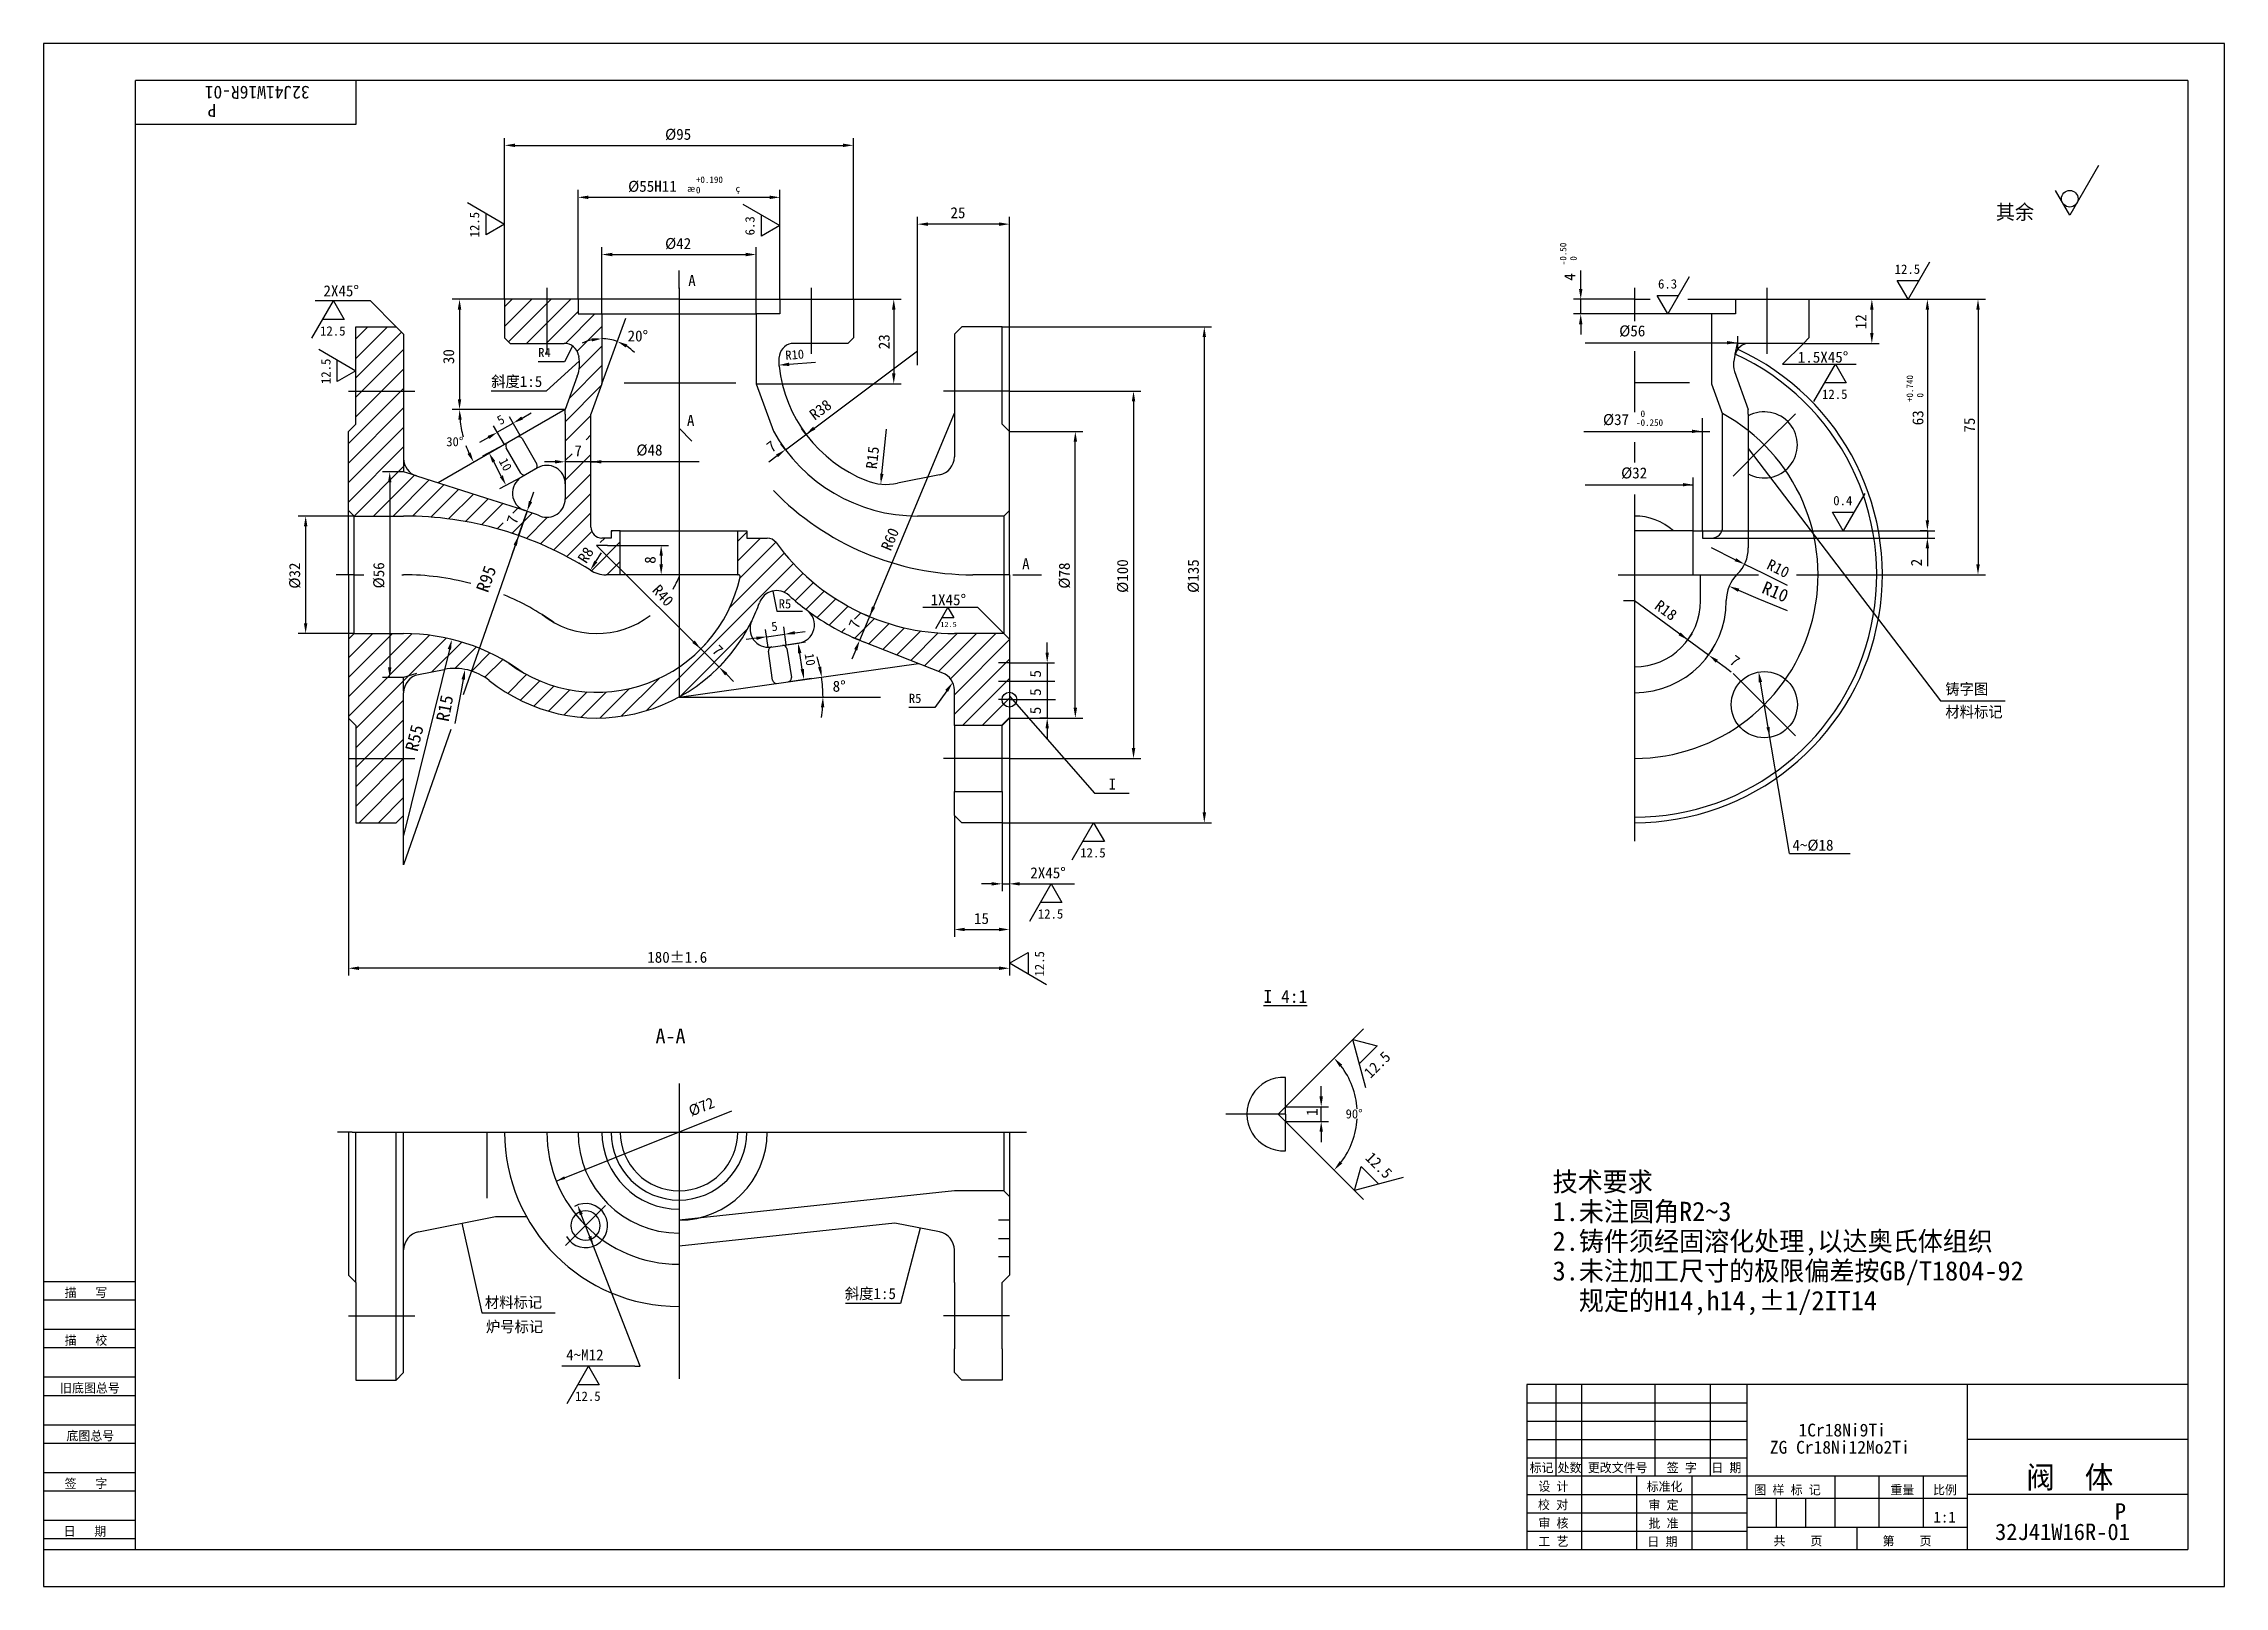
# Model space of a CAD drawing. Header units: metres. Extents: x 0 to 594, y 0 to 420.
import ezdxf

# ---------------------------------------------------------------- set-up
doc = ezdxf.new("R2010")
doc.units = ezdxf.units.M
for name, color, linetype in [('B', 3, 'Continuous'), ('C', 6, 'Continuous'), ('D', 1, 'Continuous'), ('FL', 5, 'Continuous'), ('HA', 5, 'Continuous'), ('T', 7, 'Continuous'), ('TL', 4, 'Continuous')]:
    doc.layers.add(name, color=color, linetype=linetype)

# ---------------------------------------------------------------- blocks, each defined once
blk = doc.blocks.new('TUKUN2')
at = {"layer": 'FL'}
for p, q in [((0, 420), (0, 0)), ((594, 420), (0, 420)), ((594, 0), (594, 420)), ((0, 78), (25, 78)), ((0, 70), (25, 70)), ((0, 65), (25, 65)), ((0, 57), (25, 57)), ((412, 30), (412, 55)), ((419, 10), (419, 55)), ((439, 30), (439, 55)), ((454, 30), (454, 55)), ((0, 52), (25, 52)), ((404, 50), (464, 50)), ((0, 44), (25, 44)), ((404, 45), (464, 45)), ((0, 39), (25, 39)), ((404, 40), (464, 40)), ((0, 31), (25, 31)), ((404, 35), (464, 35)), ((449, 10), (449, 30)), ((0, 26), (25, 26)), ((404, 25), (464, 25)), ((0, 18), (25, 18)), ((404, 20), (464, 20)), ((0, 13), (25, 13)), ((404, 15), (464, 15)), ((0, 0), (594, 0))]:
    blk.add_line(p, q, dxfattribs=at)
at = {"layer": 'TL'}
for p, q in [((25, 10), (25, 410)), ((584, 410), (25, 410)), ((85, 410), (85, 398)), ((584, 410), (584, 10)), ((85, 398), (25, 398)), ((0, 83), (25, 83)), ((404, 55), (404, 10)), ((584, 55), (404, 55)), ((464, 10), (464, 55)), ((524, 10), (524, 55)), ((584, 40), (524, 40)), ((524, 30), (404, 30)), ((434, 10), (434, 30)), ((488, 16), (488, 30)), ((500, 16), (500, 30)), ((512, 16), (512, 30)), ((464, 24), (524, 24)), ((472, 16), (472, 24)), ((480, 16), (480, 24)), ((584, 25), (524, 25)), ((524, 16), (464, 16)), ((494, 10), (494, 16)), ((0, 10), (584, 10))]:
    blk.add_line(p, q, dxfattribs=at)
at = {"layer": 'T'}
for s, p in [('描   写', (5.74, 78.76)), ('描   校', (5.74, 65.76)), ('旧底图总号', (4.49, 52.76)), ('底图总号', (6.22, 39.76)), ('标记', (404.75, 31.07)), ('处数', (412.38, 31.07)), ('更改文件号', (420.61, 31.07)), ('签 字', (442.1, 31.07)), ('日 期', (454.23, 31.07)), ('签   字', (5.74, 26.76)), ('校 对', (407.05, 20.99)), ('设 计', (407.14, 25.99)), ('标准化', (436.65, 25.93)), ('审 定', (437.13, 20.93)), ('图 样 标 记', (465.95, 25.04)), ('重量', (503.03, 25.04)), ('比例', (514.64, 25.04)), ('审 核', (407.14, 15.99)), ('批 准', (437.13, 15.93)), ('日   期', (5.45, 13.76)), ('工 艺', (407.14, 10.99)), ('日 期', (436.84, 10.93)), ('共    页', (471.18, 11.13)), ('第    页', (500.9, 11.13))]:
    blk.add_text(s, height=2.5, dxfattribs=at).set_placement(p)

msp = doc.modelspace()

# ---------------------------------------------------------------- linework, layer by layer
for p, q in [((125.57, 343), (132.97, 350.4)), ((125.57, 348.31), (127.66, 350.4)), ((126.67, 338.8), (138.27, 350.4)), ((131.57, 338.4), (143.57, 350.4)), ((136.88, 338.4), (145.57, 347.09)), ((142.16, 338.39), (150.18, 346.4)), ((85.07, 334.32), (93.65, 342.9)), ((85.07, 339.63), (88.34, 342.9)), ((85.07, 329.02), (97.51, 341.46)), ((145.33, 336.25), (152.07, 342.99)), ((85.07, 323.72), (98.07, 336.72)), ((145.87, 331.49), (152.07, 337.68)), ((85.07, 318.41), (98.07, 331.41)), ((142.07, 317.08), (151.88, 326.89)), ((143.2, 323.51), (152.07, 332.38)), ((83.07, 311.11), (98.07, 326.11)), ((83.07, 305.81), (98.07, 320.81)), ((83.07, 300.5), (98.07, 315.5)), ((142.07, 311.77), (149.07, 318.77)), ((83.07, 295.2), (98.07, 310.2)), ((147.75, 312.15), (149.07, 313.47)), ((84.57, 291.4), (98.41, 305.24)), ((142.07, 306.47), (143.93, 308.33)), ((142.07, 301.17), (149.07, 308.17)), ((89.88, 291.4), (100.99, 302.52)), ((95.18, 291.4), (104.99, 301.21)), ((100.45, 291.37), (109.01, 299.93)), ((105.5, 291.11), (113.04, 298.66)), ((110.3, 290.61), (117.07, 297.38)), ((135.31, 283.8), (149.07, 297.56)), ((142.06, 295.86), (149.07, 302.86)), ((114.89, 289.9), (121.1, 296.1)), ((119.3, 289), (125.12, 294.83)), ((127.6, 286.7), (133.1, 292.2)), ((127.8, 292.21), (129.15, 293.55)), ((138.96, 282.15), (149.07, 292.26)), ((123.53, 287.93), (125.15, 289.55)), ((131.52, 285.32), (137.25, 291.05)), ((142.49, 280.38), (149.32, 287.2)), ((151.58, 284.17), (152.82, 285.4)), ((154.57, 287.15), (154.82, 287.4)), ((189.07, 284.53), (191.57, 287.03)), ((189.07, 279.22), (195.25, 285.4)), ((149.2, 276.48), (157.07, 284.35)), ((186.84, 266.39), (201.73, 281.28)), ((189.63, 274.49), (199.42, 284.27)), ((145.9, 278.48), (146.03, 278.62)), ((153.43, 275.4), (157.07, 279.04)), ((164.14, 238.38), (204.21, 278.46)), ((201.71, 270.66), (206.85, 275.8)), ((204.7, 268.34), (209.66, 273.3)), ((207.64, 265.97), (212.64, 270.98)), ((210.73, 263.77), (215.79, 268.82)), ((213.99, 261.72), (219.12, 266.85)), ((220.88, 263.31), (222.63, 265.06)), ((220.99, 258.12), (226.35, 263.47)), ((224.76, 256.58), (230.28, 262.1)), ((83.07, 247.47), (95, 259.4)), ((83.07, 252.77), (89.7, 259.4)), ((83.07, 242.17), (100.26, 259.36)), ((83.07, 236.86), (105.15, 258.95)), ((85.07, 233.56), (109.67, 258.16)), ((105.75, 248.94), (113.89, 257.08)), ((112.01, 249.9), (117.84, 255.73)), ((173.26, 242.21), (191.84, 260.78)), ((217.4, 259.83), (218.35, 260.77)), ((228.56, 255.08), (234.45, 260.97)), ((232.37, 253.58), (238.9, 260.11)), ((236.17, 252.08), (243.66, 259.57)), ((239.98, 250.59), (248.8, 259.4)), ((243.78, 249.09), (254.1, 259.4)), ((247.04, 247.04), (259.4, 259.4)), ((248.07, 242.76), (263.07, 257.76)), ((116.6, 249.18), (121.55, 254.14)), ((120.2, 247.48), (125.05, 252.33)), ((128.27, 250.24), (128.34, 250.32)), ((248.07, 237.46), (263.07, 252.46)), ((126.44, 243.11), (131.57, 248.24)), ((129.87, 241.24), (135.15, 246.52)), ((133.55, 239.62), (139.05, 245.12)), ((137.51, 238.27), (143.32, 244.08)), ((151.56, 236.41), (159.56, 244.41)), ((157.33, 236.88), (167.65, 247.2)), ((250.31, 234.4), (263.07, 247.16)), ((85.07, 228.26), (98.07, 241.26)), ((141.79, 237.24), (148.03, 243.49)), ((146.44, 236.59), (153.34, 243.49)), ((255.62, 234.4), (263.07, 241.85)), ((85.07, 222.95), (98.07, 235.95)), ((260.92, 234.4), (263.07, 236.55)), ((85.07, 217.65), (98.07, 230.65)), ((85.07, 212.35), (98.07, 225.35)), ((85.93, 207.9), (98.07, 220.04)), ((91.23, 207.9), (98.07, 214.74))]:
    msp.add_line(p, q)
at = {"layer": 'B'}
msp.add_arc((173.07, 123.68), 24, 270, 0, dxfattribs=at)
at = {"layer": 'C'}
for p, q in [((137.07, 353.48), (137.07, 335.52)), ((173.07, 353.48), (173.07, 242.1)), ((209.07, 353.48), (209.07, 335.52)), ((433.33, 353.48), (433.33, 344.4)), ((469.33, 353.48), (469.33, 335.52)), ((433.33, 336.25), (433.33, 328.2)), ((433.33, 328.2), (433.33, 319.68)), ((83.07, 325.4), (101.07, 325.4)), ((263.07, 325.4), (245.07, 325.4)), ((468.68, 310.76), (477.17, 319.24)), ((433.33, 311.54), (433.33, 306.01)), ((460.2, 302.28), (468.68, 310.76)), ((433.33, 297.3), (433.33, 202.84)), ((84.71, 275.4), (79.67, 275.4)), ((84.71, 275.4), (87.24, 275.4)), ((97.53, 275.4), (98.07, 275.4)), ((263.07, 275.4), (253.07, 275.4)), ((428.85, 275.4), (433.33, 275.4)), ((451.33, 275.4), (467.13, 275.4)), ((477.45, 275.4), (499.32, 275.4)), ((263.07, 251.4), (260.07, 251.4)), ((260.07, 246.4), (263.07, 246.4)), ((460.2, 248.53), (468.68, 240.05)), ((263.07, 241.4), (260.07, 241.4)), ((468.68, 240.05), (477.17, 231.56)), ((83.07, 225.4), (101.07, 225.4)), ((263.07, 225.4), (245.07, 225.4)), ((173.07, 136.88), (173.07, 56.51)), ((338.27, 128.57), (322, 128.57)), ((84.07, 123.68), (80.07, 123.68)), ((84.07, 123.68), (253.07, 123.68)), ((253.07, 123.68), (267.69, 123.68)), ((153.06, 103.67), (142.17, 92.78)), ((263.07, 99.68), (260.07, 99.68)), ((260.07, 94.68), (263.07, 94.68)), ((263.07, 89.68), (260.07, 89.68)), ((83.07, 73.68), (101.07, 73.68)), ((263.07, 73.68), (245.07, 73.68))]:
    msp.add_line(p, q, dxfattribs=at)
for centre, radius, start, end in [((433.33, 275.4), 50, 270, 61.38), ((253.07, 351.15), 75.75, 224.21, 270), ((98.07, 204.4), 71, 75.1, 90), ((150.64, 283.4), 24, 330.24, 339.14), ((98.07, 204.4), 71, 54.79, 67.37), ((150.64, 283.4), 24, 231.7, 307.49), ((173.07, 123.68), 36, 180, 270)]:
    msp.add_arc(centre, radius, start, end, dxfattribs=at)
at = {"layer": 'D'}
for p, q in [((125.57, 350.4), (125.57, 394.31)), ((128.37, 392.31), (217.77, 392.31)), ((220.57, 350.4), (220.57, 394.31)), ((559.69, 386.78), (551.88, 373.26)), ((145.57, 350.4), (145.57, 380.16)), ((200.57, 350.4), (200.57, 380.16)), ((115.43, 376.74), (125.57, 370.88)), ((148.37, 378.16), (197.77, 378.16)), ((190.43, 376.32), (200.57, 370.47)), ((551.88, 373.26), (547.98, 380.02)), ((120.5, 367.96), (120.5, 373.81)), ((125.57, 370.88), (120.5, 367.96)), ((195.5, 367.54), (195.5, 373.4)), ((200.57, 370.47), (195.5, 367.54)), ((238.07, 370.66), (238.07, 372.86)), ((238.07, 332.43), (238.07, 370.66)), ((260.27, 370.86), (240.87, 370.86)), ((263.07, 314.4), (263.07, 372.86)), ((152.07, 346.4), (152.07, 364.59)), ((154.87, 362.59), (191.27, 362.59)), ((194.07, 346.4), (194.07, 364.59)), ((418.68, 356), (418.68, 358.24)), ((448.25, 356.54), (442.4, 346.4)), ((513.69, 360.54), (507.83, 350.4)), ((418.68, 353.2), (418.68, 356)), ((442.4, 346.4), (439.47, 351.47)), ((439.47, 351.47), (445.33, 351.47)), ((507.83, 350.4), (504.9, 355.47)), ((504.9, 355.47), (510.76, 355.47)), ((73.08, 339.83), (78.94, 349.97)), ((89, 349.97), (74, 349.97)), ((81.87, 344.9), (76.01, 344.9)), ((78.94, 349.97), (81.87, 344.9)), ((96.07, 342.9), (89, 349.97)), ((125.57, 350.4), (111.29, 350.4)), ((113.29, 347.6), (113.29, 323.2)), ((152.07, 327.4), (158.56, 345.24)), ((220.57, 350.4), (233.56, 350.4)), ((231.56, 347.6), (231.56, 330.2)), ((433.33, 350.4), (416.68, 350.4)), ((433.33, 346.4), (416.68, 346.4)), ((418.68, 346.4), (418.68, 350.4)), ((480.83, 350.4), (499.98, 350.4)), ((497.98, 347.6), (497.98, 341.2)), ((499.98, 350.4), (515.11, 350.4)), ((513.11, 347.6), (513.11, 290.2)), ((515.11, 350.4), (528.89, 350.4)), ((526.89, 347.6), (526.89, 278.2)), ((261.07, 342.9), (318.15, 342.9)), ((316.15, 340.1), (316.15, 210.7)), ((418.68, 343.6), (418.68, 340.8)), ((461.35, 340.33), (461.35, 336.58)), ((74.93, 336.81), (85.07, 330.96)), ((80, 328.03), (80, 333.88)), ((139.1, 333.4), (134.72, 333.4)), ((145.95, 333.62), (136.93, 325.43)), ((141.9, 333.4), (139.1, 333.4)), ((144.1, 337.67), (141.9, 333.4)), ((202.03, 309.46), (238.07, 336.4)), ((203.06, 332.7), (210.24, 333.28)), ((419.87, 338.58), (461.35, 338.58)), ((460.74, 335.44), (461.35, 338.4)), ((464.61, 338.4), (461.35, 338.4)), ((479.33, 338.4), (473.67, 332.75)), ((473.67, 332.75), (493.67, 332.75)), ((479.33, 338.4), (499.98, 338.4)), ((482.18, 322.61), (488.04, 332.75)), ((488.04, 332.75), (490.97, 327.68)), ((85.07, 330.96), (80, 328.03)), ((194.07, 327.4), (233.56, 327.4)), ((490.97, 327.68), (485.11, 327.68)), ((136.93, 325.43), (121.93, 325.43)), ((263.07, 325.4), (298.87, 325.4)), ((296.87, 322.6), (296.87, 228.2)), ((142.07, 320.4), (111.29, 320.4)), ((125.51, 310.84), (122.58, 315.92)), ((123.58, 314.18), (127.91, 316.68)), ((129.84, 313.34), (126.91, 318.42)), ((130.33, 318.08), (132.76, 319.48)), ((207.63, 313.65), (206.44, 315.25)), ((222.28, 257.56), (248.07, 319.4)), ((228.32, 302.88), (229.62, 315.01)), ((451.83, 287.4), (451.83, 318.06)), ((121.15, 312.78), (118.73, 311.38)), ((125.51, 310.84), (119.53, 307.7)), ((202.03, 309.46), (200.83, 311.06)), ((263.07, 314.4), (283.02, 314.4)), ((281.02, 239.2), (281.02, 311.6)), ((419.56, 314.44), (451.83, 314.44)), ((451.83, 314.44), (453.83, 314.44)), ((464.33, 309.74), (516.66, 241.05)), ((98.07, 303.4), (92.27, 303.4)), ((98.07, 307.06), (98.07, 303.4)), ((101.56, 302.3), (98.07, 303.4)), ((124.66, 302.25), (122.61, 306.15)), ((139.27, 306.16), (136.47, 306.16)), ((178.6, 306.16), (142.07, 306.16)), ((149.07, 306.16), (142.07, 306.16)), ((149.07, 306.16), (151.07, 306.16)), ((199.79, 307.78), (197.54, 306.1)), ((94.27, 300.6), (94.27, 250.2)), ((130.17, 301.98), (124.19, 298.84)), ((132.62, 295.34), (133.55, 297.98)), ((419.87, 299.92), (449.33, 299.92)), ((449.33, 298.45), (449.33, 301.92)), ((449.33, 287.4), (449.33, 301.43)), ((496.04, 297.54), (490.19, 287.4)), ((84.57, 291.4), (69.37, 291.4)), ((131.7, 292.7), (114.26, 242.76)), ((129.39, 286.09), (131.7, 292.7)), ((131.7, 292.7), (129.81, 293.36)), ((490.19, 287.4), (487.26, 292.47)), ((487.26, 292.47), (493.12, 292.47)), ((71.37, 288.6), (71.37, 262.2)), ((129.39, 286.09), (127.5, 286.75)), ((451.83, 287.4), (515.11, 287.4)), ((454.33, 285.4), (515.11, 285.4)), ((513.11, 287.4), (511.11, 287.4)), ((513.11, 287.4), (513.11, 285.4)), ((128.47, 283.45), (127.55, 280.8)), ((150.42, 279.01), (151.92, 281.37)), ((183.98, 250.27), (150.64, 283.4)), ((153.55, 283.4), (150.64, 283.4)), ((153.55, 283.4), (170.21, 283.4)), ((168.21, 280.6), (168.21, 278.2)), ((460.79, 279.51), (454.33, 282.69)), ((513.11, 282.6), (513.11, 279.8)), ((513.11, 279.8), (513.11, 277.71)), ((168.21, 275.4), (166.21, 275.4)), ((463.31, 278.28), (468.33, 275.82)), ((468.33, 275.82), (474.95, 272.57)), ((499.32, 275.4), (528.89, 275.4)), ((433.33, 268.3), (430.33, 268.3)), ((453.5, 253.53), (433.33, 268.3)), ((461.69, 271.19), (466.96, 268.98)), ((466.96, 268.98), (474.88, 265.65)), ((224.97, 264.03), (223.13, 264.8)), ((254.5, 266.47), (239.5, 266.47)), ((243.02, 260.8), (246.29, 266.47)), ((247.93, 263.64), (244.66, 263.64)), ((246.29, 266.47), (247.93, 263.64)), ((261.57, 259.4), (254.5, 266.47)), ((84.57, 259.4), (69.37, 259.4)), ((179.01, 255.21), (180.42, 256.62)), ((194.14, 258.13), (191.36, 257.74)), ((197.32, 255.61), (196.63, 260.5)), ((196.91, 258.52), (201.86, 259.22)), ((202.27, 256.3), (201.58, 261.2)), ((202.27, 256.3), (207.51, 257.13)), ((204.63, 259.61), (207.41, 260)), ((222.28, 257.56), (220.43, 258.33)), ((273.36, 254.2), (273.36, 257)), ((447.85, 257.67), (449.03, 259.28)), ((110.53, 255.09), (98.07, 204.4)), ((183.98, 250.27), (185.39, 251.69)), ((206.66, 249.71), (205.97, 254.05)), ((221.2, 254.98), (220.12, 252.4)), ((263.07, 251.4), (275.36, 251.4)), ((273.36, 251.4), (273.36, 236.4)), ((453.5, 253.53), (454.68, 255.15)), ((455.76, 251.88), (458.01, 250.22)), ((458.01, 250.22), (459.7, 248.99)), ((98.07, 247.4), (92.27, 247.4)), ((101.56, 248.51), (98.07, 247.4)), ((98.07, 243.74), (98.07, 247.4)), ((114.29, 246.88), (113.62, 243.35)), ((185.96, 248.3), (187.95, 246.32)), ((203.84, 246.43), (209.07, 247.25)), ((245.99, 243.78), (242.75, 239.25)), ((263.07, 246.4), (275.46, 246.4)), ((475.58, 199.49), (467.64, 246.16)), ((113.62, 243.35), (112.03, 234.91)), ((173.07, 242.1), (227.96, 242.1)), ((239.95, 239.25), (235.69, 239.25)), ((242.75, 239.25), (239.95, 239.25)), ((263.07, 242.36), (286.27, 215.93)), ((263.07, 241.4), (275.63, 241.4)), ((516.66, 241.05), (531.66, 241.05)), ((531.66, 241.05), (534.27, 241.05)), ((83.07, 236.4), (83.07, 166.28)), ((110.94, 233.26), (98.07, 196.4)), ((263.07, 236.4), (263.07, 189.26)), ((263.07, 236.4), (283.02, 236.4)), ((273.36, 236.4), (271.36, 236.4)), ((273.36, 233.6), (273.36, 230.8)), ((263.07, 225.4), (298.87, 225.4)), ((286.27, 215.93), (295.72, 215.93)), ((98.07, 196.4), (98.07, 209.9)), ((248.07, 209.9), (248.07, 176.83)), ((261.07, 207.9), (318.15, 207.9)), ((261.07, 207.9), (261.07, 189.26)), ((280.14, 197.76), (285.99, 207.9)), ((285.99, 207.9), (288.92, 202.83)), ((288.92, 202.83), (283.07, 202.83)), ((475.58, 199.49), (492.05, 199.49)), ((258.27, 191.26), (255.47, 191.26)), ((261.07, 191.26), (263.07, 191.26)), ((265.87, 191.26), (268.67, 191.26)), ((268.59, 181.12), (274.44, 191.26)), ((268.67, 191.26), (280.76, 191.26)), ((274.44, 191.26), (277.37, 186.19)), ((263.07, 189.26), (263.07, 176.83)), ((277.37, 186.19), (271.51, 186.19)), ((250.87, 178.83), (260.27, 178.83)), ((263.07, 176.83), (263.07, 166.28)), ((263.07, 169.65), (268.14, 172.58)), ((268.14, 172.58), (268.14, 166.72)), ((260.27, 168.28), (85.87, 168.28)), ((273.21, 163.8), (263.07, 169.65)), ((338.27, 130.57), (359.48, 151.79)), ((360.15, 135.73), (356.62, 148.92)), ((356.62, 148.92), (363.21, 147.15)), ((363.21, 147.15), (358.38, 142.32)), ((347.99, 133.37), (347.99, 136.17)), ((139.63, 110.34), (187.49, 129.43)), ((338.27, 130.57), (349.99, 130.57)), ((338.27, 126.57), (349.99, 126.57)), ((338.27, 126.57), (359.48, 105.36)), ((347.99, 126.57), (347.99, 130.57)), ((347.99, 123.77), (347.99, 120.97)), ((357.1, 107.75), (358.87, 114.34)), ((358.87, 114.34), (363.7, 109.51)), ((370.29, 111.28), (357.1, 107.75)), ((162.52, 59.96), (146.45, 101.21)), ((113.87, 98.84), (119.37, 74.47)), ((238.76, 97.54), (233.39, 76.98)), ((119.37, 74.47), (139.37, 74.47)), ((233.39, 76.98), (218.39, 76.98)), ((161.01, 59.96), (141.18, 59.96)), ((142.57, 49.82), (148.42, 59.96)), ((148.42, 59.96), (151.35, 54.89)), ((161.01, 59.96), (162.52, 59.96)), ((151.35, 54.89), (145.49, 54.89))]:
    msp.add_line(p, q, dxfattribs=at)
for centre, radius in [((551.88, 377.77), 2.25), ((263.07, 241.4), 2)]:
    msp.add_circle(centre, radius, dxfattribs=at)
for centre, radius, start, end in [((152.07, 327.4), 12.28, 103.1, 116.19), ((152.07, 327.4), 12.28, 70, 90), ((152.07, 327.4), 12.28, 43.81, 56.9), ((142.07, 320.4), 28.78, 185.58, 194.95), ((142.07, 320.4), 28.78, 199.95, 204.42), ((173.07, 242.1), 39.22, 12.09, 16.18), ((173.07, 242.1), 39.22, 0, 8), ((173.07, 242.1), 39.22, 351.82, 355.91), ((336.27, 128.57), 21.56, 3.74, 37.55), ((336.27, 128.57), 21.56, 322.45, 356.61)]:
    msp.add_arc(centre, radius, start, end, dxfattribs=at)
for points in [[(128.37, 392.78), (128.37, 391.85), (125.57, 392.31)], [(217.77, 392.78), (217.77, 391.85), (220.57, 392.31)], [(148.37, 378.63), (148.37, 377.69), (145.57, 378.16)], [(197.77, 378.63), (197.77, 377.69), (200.57, 378.16)], [(240.87, 371.32), (240.87, 370.39), (238.07, 370.86)], [(260.27, 371.32), (260.27, 370.39), (263.07, 370.86)], [(154.87, 363.05), (154.87, 362.12), (152.07, 362.59)], [(191.27, 363.05), (191.27, 362.12), (194.07, 362.59)], [(418.21, 353.2), (419.15, 353.2), (418.68, 350.4)], [(112.82, 347.6), (113.76, 347.6), (113.29, 350.4)], [(231.09, 347.6), (232.03, 347.6), (231.56, 350.4)], [(418.21, 343.6), (419.15, 343.6), (418.68, 346.4)], [(497.51, 347.6), (498.44, 347.6), (497.98, 350.4)], [(512.64, 347.6), (513.57, 347.6), (513.11, 350.4)], [(526.42, 347.6), (527.36, 347.6), (526.89, 350.4)], [(149.23, 339.82), (149.34, 338.9), (152.07, 339.68)], [(158.56, 337.27), (158.98, 338.1), (156.27, 338.94)], [(315.69, 340.1), (316.62, 340.1), (316.15, 342.9)], [(458.55, 339.03), (461.35, 338.58), (458.55, 338.13)], [(497.51, 341.2), (498.44, 341.2), (497.98, 338.4)], [(203.1, 332.23), (203.03, 333.16), (200.27, 332.47)], [(231.09, 330.2), (232.03, 330.2), (231.56, 327.4)], [(112.82, 323.2), (113.76, 323.2), (113.29, 320.4)], [(296.4, 322.6), (297.34, 322.6), (296.87, 325.4)], [(112.96, 317.58), (113.89, 317.63), (113.29, 320.4)], [(130.1, 318.49), (130.57, 317.68), (127.91, 316.68)], [(210.16, 314.95), (209.6, 315.7), (207.63, 313.65)], [(449.03, 314.89), (451.83, 314.44), (449.03, 313.99)], [(120.92, 313.19), (121.39, 312.38), (123.58, 314.18)], [(199.51, 308.15), (200.06, 307.4), (202.03, 309.46)], [(280.56, 311.6), (281.49, 311.6), (281.02, 314.4)], [(93.81, 300.6), (94.74, 300.6), (94.27, 303.4)], [(116.28, 308.72), (115.45, 308.29), (117.15, 306.01)], [(123.02, 306.37), (122.19, 305.93), (121.3, 308.63)], [(139.27, 306.63), (139.27, 305.69), (142.07, 306.16)], [(151.87, 305.71), (149.07, 306.16), (151.87, 306.61)], [(125.07, 302.47), (124.24, 302.03), (125.96, 299.77)], [(228.78, 302.83), (227.85, 302.93), (228.02, 300.1)], [(446.53, 300.37), (449.33, 299.92), (446.53, 299.47)], [(70.91, 288.6), (71.84, 288.6), (71.37, 291.4)], [(132.18, 295.5), (133.06, 295.19), (131.7, 292.7)], [(128.91, 283.29), (128.03, 283.6), (129.39, 286.09)], [(512.64, 290.2), (513.57, 290.2), (513.11, 287.4)], [(512.64, 282.6), (513.57, 282.6), (513.11, 285.4)], [(150.81, 278.76), (150.03, 279.26), (148.92, 276.65)], [(167.75, 280.6), (168.68, 280.6), (168.21, 283.4)], [(460.59, 279.1), (461, 279.93), (463.31, 278.28)], [(167.75, 278.2), (168.68, 278.2), (168.21, 275.4)], [(526.42, 278.2), (527.36, 278.2), (526.89, 275.4)], [(461.51, 270.76), (461.87, 271.62), (459.11, 272.28)], [(70.91, 262.2), (71.84, 262.2), (71.37, 259.4)], [(226.48, 266.43), (225.62, 266.79), (224.97, 264.03)], [(110.98, 254.98), (110.07, 255.21), (111.2, 257.81)], [(176.7, 256.85), (177.35, 257.51), (179.01, 255.21)], [(194.07, 258.59), (194.2, 257.67), (196.91, 258.52)], [(204.57, 260.07), (204.7, 259.15), (201.86, 259.22)], [(206.43, 254.13), (205.51, 253.98), (205.53, 256.82)], [(220.77, 255.16), (221.63, 254.8), (222.28, 257.56)], [(445.31, 258.95), (445.87, 259.7), (447.85, 257.67)], [(93.81, 250.2), (94.74, 250.2), (94.27, 247.4)], [(114.75, 246.8), (113.83, 246.97), (114.81, 249.64)], [(186.29, 248.63), (185.63, 247.97), (183.98, 250.27)], [(207.12, 249.78), (206.2, 249.63), (207.09, 246.94)], [(211.87, 250.4), (210.96, 250.23), (211.9, 247.56)], [(272.89, 254.2), (273.82, 254.2), (273.36, 251.4)], [(456.03, 252.25), (455.48, 251.5), (453.5, 253.53)], [(245.61, 244.05), (246.37, 243.51), (247.62, 246.06)], [(467.18, 246.08), (468.1, 246.24), (467.17, 248.92)], [(211.72, 239.32), (212.65, 239.28), (212.28, 242.1)], [(280.56, 239.2), (281.49, 239.2), (281.02, 236.4)], [(272.89, 233.6), (273.82, 233.6), (273.36, 236.4)], [(469.26, 233.86), (470.18, 234.01), (470.19, 231.18)], [(296.4, 228.2), (297.34, 228.2), (296.87, 225.4)], [(315.69, 210.7), (316.62, 210.7), (316.15, 207.9)], [(258.27, 191.73), (258.27, 190.8), (261.07, 191.26)], [(265.87, 191.73), (265.87, 190.8), (263.07, 191.26)], [(250.87, 179.3), (250.87, 178.37), (248.07, 178.83)], [(260.27, 179.3), (260.27, 178.37), (263.07, 178.83)], [(85.87, 168.75), (85.87, 167.81), (83.07, 168.28)], [(260.27, 168.75), (260.27, 167.81), (263.07, 168.28)], [(353.01, 141.41), (353.71, 142.02), (351.51, 143.82)], [(347.52, 133.37), (348.45, 133.37), (347.99, 130.57)], [(347.52, 123.77), (348.45, 123.77), (347.99, 126.57)], [(353.71, 115.13), (353.01, 115.74), (351.51, 113.33)], [(141.78, 111.62), (139.63, 110.34), (142.07, 110.89)], [(146.01, 101.04), (146.88, 101.38), (145.43, 103.82)], [(148.34, 95.07), (149.21, 95.41), (149.79, 92.63)]]:
    msp.add_solid(points, dxfattribs=at)
at = {"layer": 'FL'}
for centre, radius, start, end in [((337.75, 128.57), 10.01, 87.03, 272.97), ((147.61, 98.22), 6, 210, 120)]:
    msp.add_arc(centre, radius, start, end, dxfattribs=at)
at = {"layer": 'HA'}
for p, q in [((198.6, 270.98), (199.68, 265.53)), ((199.68, 265.53), (202.48, 265.53)), ((202.48, 265.53), (206.74, 265.53))]:
    msp.add_line(p, q, dxfattribs=at)
at = {"layer": 'TL'}
for p, q in [((173.07, 353.34), (173.07, 358.21)), ((125.57, 350.4), (125.57, 339.9)), ((145.57, 350.4), (125.57, 350.4)), ((173.07, 350.4), (145.57, 350.4)), ((145.57, 350.4), (145.57, 346.4)), ((145.57, 346.4), (152.07, 346.4)), ((152.07, 346.4), (152.07, 327.4)), ((152.07, 346.4), (194.07, 346.4)), ((173.07, 350.4), (200.57, 350.4)), ((194.07, 346.4), (194.07, 327.4)), ((200.57, 346.4), (194.07, 346.4)), ((200.57, 350.4), (220.57, 350.4)), ((200.57, 350.4), (200.57, 346.4)), ((220.57, 350.4), (220.57, 339.9)), ((433.33, 350.4), (437.61, 350.4)), ((454.33, 346.4), (433.33, 346.4)), ((447.82, 350.4), (460.83, 350.4)), ((454.33, 346.4), (454.33, 327.4)), ((460.83, 346.4), (454.33, 346.4)), ((460.83, 350.4), (480.83, 350.4)), ((460.83, 350.4), (460.83, 346.4)), ((480.83, 350.4), (480.83, 339.9)), ((85.07, 316.4), (85.07, 342.9)), ((85.07, 342.9), (96.07, 342.9)), ((98.07, 340.9), (96.07, 342.9)), ((98.07, 340.9), (98.07, 307.06)), ((127.07, 338.4), (125.57, 339.9)), ((219.07, 338.4), (220.57, 339.9)), ((248.07, 340.9), (250.07, 342.9)), ((248.07, 340.9), (248.07, 307.5)), ((261.07, 342.9), (250.07, 342.9)), ((261.07, 316.4), (261.07, 342.9)), ((479.33, 338.4), (480.83, 339.9)), ((127.07, 338.4), (141.79, 338.4)), ((145.71, 335.19), (145.78, 334.85)), ((219.07, 338.4), (204.35, 338.4)), ((460.68, 335.19), (460.34, 333.47)), ((479.33, 338.4), (464.61, 338.4)), ((145.37, 329.47), (142.07, 320.4)), ((152.07, 327.4), (149.07, 319.16)), ((158.1, 327.65), (188.51, 327.65)), ((194.07, 327.4), (198.77, 314.47)), ((448.29, 327.65), (433.33, 327.65)), ((454.33, 327.4), (457.33, 319.16)), ((460.55, 330.78), (464.33, 320.4)), ((173.07, 321.13), (173.07, 315.28)), ((83.07, 314.4), (85.07, 316.4)), ((142.07, 320.4), (107.47, 300.42)), ((142.07, 319.16), (142.07, 320.4)), ((142.07, 319.16), (142.07, 300.19)), ((149.07, 288.4), (149.07, 319.16)), ((173.07, 315.28), (176.6, 311.74)), ((263.07, 314.4), (261.07, 316.4)), ((457.33, 288.4), (457.33, 319.16)), ((464.33, 319.16), (464.33, 320.4)), ((464.33, 319.16), (464.33, 282.69)), ((83.07, 292.4), (83.07, 314.4)), ((130.01, 303.05), (126.01, 309.98)), ((130.34, 312.48), (134.34, 305.55)), ((263.07, 292.4), (263.07, 314.4)), ((134.57, 304.52), (130.17, 301.98)), ((101.56, 302.3), (120.38, 296.33)), ((142.07, 300.19), (142.07, 296.04)), ((244.05, 302.6), (232.56, 300.3)), ((84.57, 291.4), (83.07, 292.9)), ((83.07, 275.4), (83.07, 292.4)), ((84.57, 259.4), (84.57, 291.4)), ((84.57, 291.4), (98.07, 291.4)), ((120.38, 296.33), (130.67, 293.07)), ((261.57, 291.4), (238.07, 291.4)), ((261.57, 291.4), (263.07, 292.9)), ((261.57, 291.4), (261.57, 259.4)), ((263.07, 275.4), (263.07, 292.4)), ((154.57, 285.4), (152.07, 285.4)), ((157.07, 287.4), (154.57, 287.4)), ((154.57, 287.4), (154.57, 285.4)), ((157.07, 275.4), (157.07, 287.4)), ((157.07, 287.4), (189.07, 287.4)), ((189.07, 275.4), (189.07, 287.4)), ((189.07, 287.4), (191.57, 287.4)), ((191.57, 287.4), (191.57, 285.4)), ((191.57, 285.4), (197.08, 285.4)), ((449.33, 287.4), (433.33, 287.4)), ((449.33, 275.4), (449.33, 287.4)), ((449.33, 287.4), (451.83, 287.4)), ((451.83, 287.4), (451.83, 285.4)), ((451.83, 285.4), (454.33, 285.4)), ((83.07, 275.4), (83.07, 258.4)), ((157.07, 275.4), (153.2, 275.4)), ((189.07, 275.4), (157.07, 275.4)), ((189.07, 275.4), (189.21, 275.4)), ((263.07, 275.4), (263.07, 258.4)), ((264.03, 275.4), (271.8, 275.4)), ((433.33, 275.4), (449.33, 275.4)), ((449.33, 275.4), (451.33, 275.4)), ((451.33, 268.3), (451.33, 275.4)), ((458.33, 268.3), (458.33, 268.4)), ((84.57, 259.4), (83.07, 257.9)), ((83.07, 258.4), (83.07, 236.4)), ((84.57, 259.4), (98.07, 259.4)), ((198.1, 255.72), (205.66, 256.78)), ((244.9, 248.65), (223.53, 257.06)), ((261.57, 259.4), (248.07, 259.4)), ((261.57, 259.4), (263.07, 257.9)), ((263.07, 258.4), (263.07, 236.4)), ((102.09, 248.21), (109.08, 249.61)), ((173.07, 242.1), (238.26, 251.26)), ((198.57, 246.7), (197.46, 254.62)), ((202.43, 255.33), (203.68, 247.43)), ((248.07, 234.4), (248.07, 244)), ((98.07, 209.9), (98.07, 243.3)), ((83.07, 236.4), (85.07, 234.4)), ((85.07, 234.4), (85.07, 207.9)), ((261.07, 234.4), (248.07, 234.4)), ((248.07, 234.4), (248.07, 216.4)), ((263.07, 236.4), (261.07, 234.4)), ((261.07, 216.4), (261.07, 234.4)), ((248.07, 209.9), (248.07, 216.4)), ((248.07, 216.4), (261.07, 216.4)), ((261.07, 216.4), (261.07, 207.9)), ((85.07, 207.9), (96.07, 207.9)), ((98.07, 209.9), (96.07, 207.9)), ((248.07, 209.9), (250.07, 207.9)), ((261.07, 207.9), (250.07, 207.9)), ((83.07, 123.68), (83.07, 106.68)), ((85.07, 82.68), (85.07, 123.68)), ((96.07, 56.18), (96.07, 123.68)), ((98.07, 91.58), (98.07, 123.68)), ((120.86, 105.64), (120.86, 123.68)), ((261.57, 123.68), (261.57, 107.68)), ((263.07, 123.68), (263.07, 106.68)), ((248.07, 107.68), (173.07, 99.68)), ((261.57, 107.68), (248.07, 107.68)), ((261.57, 107.68), (263.07, 106.18)), ((83.07, 106.68), (83.07, 84.68)), ((263.07, 106.68), (263.07, 84.68)), ((102.09, 96.48), (123.07, 100.68)), ((123.07, 100.68), (131.51, 100.68)), ((231.89, 98.92), (173.07, 92.64)), ((244.05, 96.48), (231.89, 98.92)), ((98.07, 58.18), (98.07, 91.58)), ((248.07, 82.68), (248.07, 91.58)), ((83.07, 84.68), (85.07, 82.68)), ((263.07, 84.68), (261.07, 82.68)), ((85.07, 82.68), (85.07, 56.18)), ((248.07, 82.68), (248.07, 64.68)), ((261.07, 64.68), (261.07, 82.68)), ((248.07, 58.18), (248.07, 64.68)), ((261.07, 64.68), (261.07, 56.18)), ((85.07, 56.18), (96.07, 56.18)), ((98.07, 58.18), (96.07, 56.18)), ((248.07, 58.18), (250.07, 56.18)), ((261.07, 56.18), (250.07, 56.18))]:
    msp.add_line(p, q, dxfattribs=at)
for points in [[(338.27, 118.57), (338.27, 126.57), (336.27, 128.57), (338.27, 130.57), (338.27, 138.57)], [(338.27, 128.57), (338.27, 130.57)], [(338.27, 128.57), (338.27, 126.57)]]:
    msp.add_lwpolyline(points, dxfattribs=at)
msp.add_lwpolyline([(150.44, 95.4, 1), (144.78, 101.05, 1), (150.44, 95.4, 1)], format="xyb", dxfattribs=at)
msp.add_circle((468.68, 240.05), 9, dxfattribs=at)
for centre, radius, start, end in [((141.79, 334.4), 4, 11.31, 90), ((135.97, 332.89), 10, 340, 11.31), ((210.24, 333.28), 10, 169.25, 186.4), ((204.35, 334.4), 4, 90, 169.25), ((433.33, 275.4), 67.5, 270, 65.43), ((433.33, 275.4), 66, 270, 65.46), ((465.24, 332.49), 5, 168.69, 200), ((464.61, 334.4), 4, 90, 168.69), ((238.07, 336.4), 38, 186.4, 248.45), ((468.68, 310.76), 9, 241.06, 118.94), ((126.87, 310.48), 1, 120, 210), ((129.47, 311.98), 1, 30, 120), ((238.07, 336.4), 45, 209.17, 270), ((103.07, 307.06), 5, 180, 252.42), ((130.87, 303.55), 1, 210, 300), ((133.47, 305.05), 1, 300, 30), ((137.07, 300.19), 5, 0, 120), ((243.07, 307.5), 5, 281.31, 0), ((132.67, 297.65), 5, 120, 251.13), ((229.62, 315.01), 15, 248.45, 281.31), ((98.07, 196.4), 95, 57.64, 90), ((98.07, 196.4), 102, 68.62, 71.13), ((137.07, 296.04), 5, 248.62, 0), ((433.33, 275.4), 16, 48.59, 90), ((152.07, 288.4), 3, 180, 270), ((197.08, 282.4), 3, 35.97, 90), ((454.33, 288.4), 3, 270, 0), ((248.07, 319.4), 60, 215.97, 270), ((454.33, 282.69), 10, 314.43, 0), ((150.64, 283.4), 40, 233.19, 347.57), ((153.2, 283.4), 8, 237.64, 270), ((189.21, 274.9), 0.5, 347.57, 90), ((468.33, 268.4), 10, 134.43, 180), ((150.64, 283.4), 47, 334.07, 340.55), ((199.67, 266.09), 5, 47.77, 160.55), ((248.07, 319.4), 67, 227.77, 233.23), ((433.33, 268.3), 18, 270, 0), ((433.33, 268.3), 25, 270, 0), ((150.64, 283.4), 47, 231.48, 334.07), ((197.41, 260.67), 5, 154.07, 278), ((204.96, 261.73), 5, 278, 53.23), ((248.07, 319.4), 67, 233.23, 248.52), ((98.07, 204.4), 55, 54.05, 90), ((198.45, 254.75), 1, 98, 188), ((201.44, 255.17), 1, 9, 98), ((112.02, 234.9), 15, 51.48, 101.31), ((103.07, 243.3), 5, 101.31, 180), ((199.56, 246.83), 1, 188, 278), ((202.69, 247.27), 1, 278, 9), ((243.07, 244), 5, 0, 68.52), ((173.07, 123.68), 47.5, 180, 270), ((173.07, 123.68), 27.5, 180, 270), ((173.07, 123.68), 21, 180, 270), ((173.07, 123.68), 18.5, 180, 0), ((173.07, 123.68), 16, 180, 0), ((103.07, 91.58), 5, 101.31, 180), ((243.07, 91.58), 5, 0, 78.69)]:
    msp.add_arc(centre, radius, start, end, dxfattribs=at)

# ---------------------------------------------------------------- block references
at = {"layer": 'D'}
msp.add_blockref('TUKUN2', (0, 0), dxfattribs=at)

# ---------------------------------------------------------------- texts
for s, height, rotation, p in [('32J41W16R-01', 3.5, 180, (72.46, 408.47)), ('P', 3.5, 180, (47.05, 403.57)), ('12.5', 2.55, 90, (118.65, 367.24)), ('6.3', 2.55, 90, (193.65, 367.8)), ('-0.50', 1.8, 90, (414.78, 359.69)), ('4', 3, 90, (417.18, 355.45)), (' 0', 1.8, 90, (417.6, 359.69)), ('12', 3, 90, (496.48, 342.26)), ('23', 3, 90, (230.43, 336.8)), ('12.5', 2.55, 90, (78.15, 327.31)), ('30', 3, 90, (111.82, 332.75)), ('R10', 2.5, 4.66, (202.13, 333.88)), ('+0.740', 1.8, 90, (509.21, 322.43)), ('R38', 3, 36.79, (210.03, 317.32)), (' 0', 1.8, 90, (512.03, 322.43)), ('5', 2.5, 30, (124.4, 316.1)), ('63', 3, 90, (512.01, 316.1)), ('75', 3, 90, (526.04, 314.11)), ('7', 3, 36.79, (198.31, 308.52)), ('R15', 3, 83.87, (226.94, 304.09)), ('10', 2.5, 297.74, (123.91, 306.36)), ('7', 3, 70.75, (128.8, 288.94)), ('R60', 3, 67.4, (230.73, 281.69)), ('R8', 3, 57.64, (147.81, 278.27)), ('8', 3, 90, (166.71, 278.4)), ('%%c100', 3, 90, (295.37, 270.47)), ('%%C135', 3, 90, (314.65, 270.47)), ('R10', 3, 333.87, (469.07, 277.12)), ('2', 3, 90, (511.61, 277.71)), ('%%c32', 3, 90, (69.87, 271.62)), ('%%c56', 3, 90, (92.77, 271.69)), ('R95', 3.5, 70.75, (121.02, 270.32)), ('%%C78', 3, 90, (279.52, 271.62)), ('R10', 3.5, 337.2, (467.72, 270.56)), ('R40', 3, 312.2, (165.54, 271.03)), ('R18', 3, 323.78, (438.54, 266.35)), ('5', 2.5, 8, (198.39, 259.99)), ('7', 3, 67.36, (221.86, 260.45)), ('7', 3, 315.18, (181.84, 254.51)), ('10', 2.5, 279, (207.27, 253.84)), ('7', 3, 323.78, (458.97, 251.38)), ('5', 3, 90, (271.66, 247.43)), ('5', 3, 90, (271.66, 242.43)), ('R15', 3.5, 79.28, (110.31, 235.24)), ('5', 3, 90, (271.66, 237.43)), ('R55', 3.5, 76.19, (101.84, 227.08)), ('12.5', 2.55, 90, (272.53, 166.01)), ('12.5', 2.98, 45, (361.42, 138.11)), ('%%C72', 3, 21.75, (176.43, 127.89)), ('1', 3, 90, (346.99, 128.07)), ('12.5', 2.98, 315, (359.8, 116.46))]:
    msp.add_text(s, height=height, rotation=rotation, dxfattribs=at).set_placement(p)
for s, height, p in [('%%C95', 3, (169.28, 393.81)), ('%%C55H11', 3, (159.21, 379.66)), ('%%230', 1.8, (175.28, 379.66)), ('+0.190', 1.8, (177.68, 382.06)), ('0', 1.8, (177.68, 379.24)), ('%%231', 1.8, (188.48, 379.66)), ('25', 3, (247.01, 372.47)), ('其余', 4, (531.75, 372.16)), ('%%C42', 3, (169.28, 364.09)), ('A', 3, (175.58, 353.98)), ('12.5', 2.55, (504.19, 357.32)), ('2X45%%d', 3, (76.22, 351.2)), ('6.3', 2.55, (439.73, 353.32)), ('12.5', 2.55, (75.3, 340.51)), ('20%%d', 3, (159.06, 338.92)), ('%%C56', 3, (429.16, 340.3)), ('R4', 2.5, (134.72, 334.65)), ('1.5X45%%d', 3, (477.81, 333.15)), ('斜度1:5', 3, (121.9, 326.53)), ('12.5', 2.55, (484.4, 323.28)), ('A', 3, (175.23, 315.93)), ('%%C37', 3, (424.74, 316.16)), ('-0.250', 1.8, (433.76, 315.94)), (' 0', 1.8, (433.76, 318.34)), ('30%%d', 2.5, (109.69, 310.39)), ('7', 3, (144.57, 307.66)), ('%%C48', 3, (161.46, 307.87)), ('%%C32', 3, (429.68, 301.63)), ('0.4', 2.55, (487.46, 294.32)), ('A', 3, (266.53, 276.89)), ('1X45%%d', 3, (241.59, 267.11)), ('12.5', 1.43, (244.25, 261.17)), ('8%%d', 3, (214.92, 243.56)), ('铸字图', 3, (517.99, 242.81)), ('R5', 2.5, (235.69, 240.5)), ('材料标记', 3, (517.99, 236.57)), ('I', 3, (290.08, 216.92)), ('4%%126%%C18', 3, (476.34, 200.29)), ('12.5', 2.55, (282.35, 198.44)), ('2X45%%d', 3, (268.76, 192.76)), ('12.5', 2.55, (270.8, 181.8)), ('15', 3, (253.42, 180.33)), ('180%%P1.6', 3, (164.42, 169.78)), ('%%UI 4:1%%u', 3.5, (332.29, 158.86)), ('A-A', 4, (166.68, 147.86)), ('90%%d', 2.5, (354.65, 127.39)), ('技术要求', 5.25, (411.02, 107.52)), ('1.未注圆角R2%%1263', 5.25, (411.02, 99.44)), ('2.铸件须经固溶化处理,以达奥氏体组织', 5.25, (411.02, 91.35)), ('3.未注加工尺寸的极限偏差按GB/T1804-92', 5.25, (411.02, 83.27)), ('材料标记', 3, (120.19, 75.83)), ('斜度1:5', 3, (218.24, 78.21)), ('  规定的H14,h14,%%P1/2IT14', 5.25, (411.02, 75.18)), ('炉号标记', 3, (120.47, 69.21)), ('4%%126M12', 3, (142.32, 61.51)), ('12.5', 2.55, (144.78, 50.49)), ('1Cr18Ni9Ti', 3.5, (477.99, 40.8)), ('ZG Cr18Ni12Mo2Ti', 3.5, (470.2, 36.12)), ('阀  体', 6, (540.01, 26.7)), ('1:1', 3, (514.74, 17.36)), ('P', 4.5, (564.15, 18.13)), ('32J41W16R-01', 4.5, (531.54, 12.6))]:
    msp.add_text(s, height=height, dxfattribs=at).set_placement(p)
at = {"layer": 'HA'}
msp.add_text('R5', height=2.5, dxfattribs=at).set_placement((200.24, 266.25))

doc.saveas('drawing.dxf')
